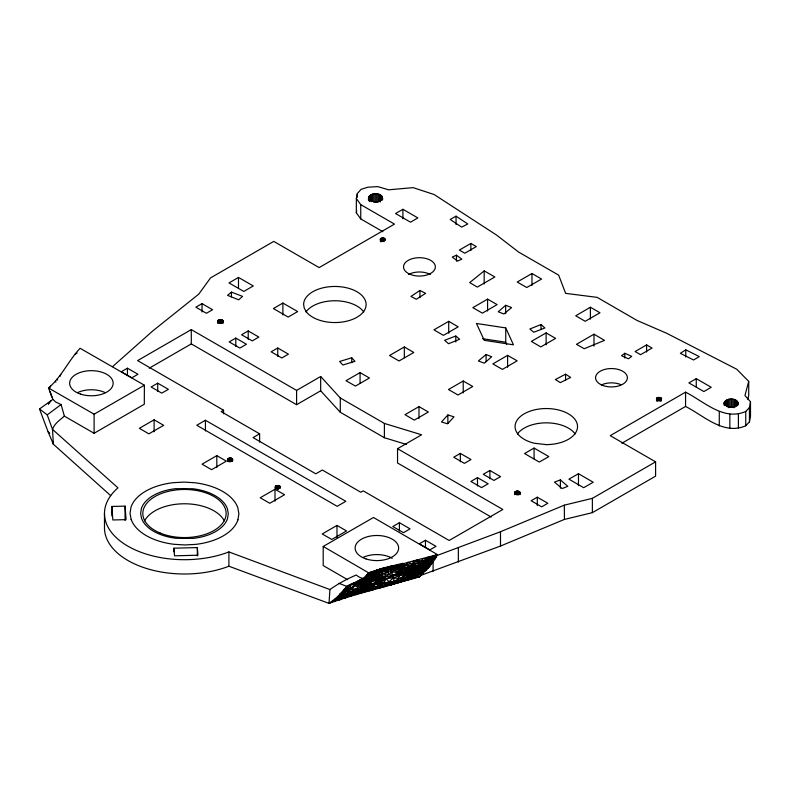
<?xml version="1.0" encoding="UTF-8"?>
<svg xmlns="http://www.w3.org/2000/svg" width="790" height="790" viewBox="0 0 790 790"><rect width="100%" height="100%" fill="white"/><g stroke="black" fill="none" stroke-linecap="round" stroke-linejoin="round"><path stroke-width="1.19" d="M94.099 433.276L94.109 414.187L144.382 385.204L80.086 348.272C68.483 360.675 61.551 376.889 48.496 387.999L52.881 399.365L55.665 402.011L61.087 404.529L64.375 416.152L94.099 433.276L144.303 404.243L144.382 385.204M111.864 515.989L111.864 506.449L125.077 506.133L126.064 519.642L112.852 519.968L111.864 506.449M154.109 431.784L154.109 419.816L163.658 425.326L148.885 433.848L139.356 428.318L154.109 419.816M347.57 579.653L323.199 565.551L323.209 546.463L373.482 517.48L437.472 554.62C434.974 559.745 431.478 565.571 425.218 566.193C410.948 564.03 395.286 567.052 381.126 570.143C372.771 572.77 359.45 577.816 364.97 589.034C383.061 583.968 402.001 582.951 419.816 576.621L431.123 564.514C416.814 561.591 400.885 564.455 387.416 570.005C377.748 573.145 365.721 583.899 356.32 574.992C346.919 578.952 338.13 583.741 329.914 589.557L329.025 603.392L337.172 597.23L345.566 587.849C369.513 592.243 393.153 584.738 415.579 577.174C387.07 587.088 357.366 592.984 329.025 603.392L228.903 566.223L228.903 551.924A79.987 46.175 0 0 1 127.911 546.176A79.987 46.175 0 0 1 117.957 487.865L52.505 429.395L47.232 414.869L39.5 408.973L52.881 399.365M48.457 404.371L48.457 402.831M437.472 554.62L435.863 555.034L433.345 559.369L429.01 563.705L415.856 566.608L380.464 581.035L357.297 588.402L353.663 590.14L350.513 596.272L347.837 596.559L342.643 595.314L338.288 596.045C348.617 589.923 359.628 584.126 367.133 574.528L372.594 576.345L375.734 580.532C375.299 584.452 373.473 588.688 369.868 590.644L362.156 590.199L350.513 596.272L349.753 595.127L346.385 593.715L340.154 594.001L343.048 592.332L348.578 591.433L353.742 594.337L356.033 594.574L356.033 593.063L351.629 588.066L348.637 585.913L346.711 586.348L338.979 583.316M367.241 590.673C371.873 588.007 372.801 580.314 368.891 576.69L367.498 576.424L367.251 577.48L367.241 590.673L364.299 592.125C360.605 589.942 359.578 584.659 361.465 580.946C384.226 567.309 410.514 561.808 435.863 555.034L436.426 556.822C427.015 559.369 413.575 561.967 408.983 571.565C396.294 578.803 381.55 580.265 367.202 578.24C359.638 586.289 348.479 587.562 340.154 594.001M390.576 585.074C403.769 576.078 420.882 572.987 432.683 562.421L431.656 561.443L421.08 565.057L424.615 563.418L426.659 559.123L432.15 556.98L432.565 556.002L434.925 557.276L435.191 558.629L433.345 559.369L422.66 558.668L421.475 561.374L421.08 565.057L402.219 573.431L399.592 575.298L398.101 578.645L397.893 581.312L396.343 583.336L412.005 577.747L426.205 570.341L423.035 567.496L420.073 568.079L393.055 575.624L379.704 577.697L354.354 584.521L350.839 584.343L346.711 586.348L345.566 587.849C352.942 585.104 358.966 578.645 367.251 577.48M364.289 580.245L354.187 582.645L350.839 584.343L349.772 586.605L343.877 589.755C342.268 596.667 334.753 600.291 329.025 603.392M372.288 588.935L372.643 589.903L381.975 585.025L384.681 586.733C398.891 578.013 414.148 570.973 430.155 565.729L427.43 568.879C411.057 574.152 392.828 579.031 376.662 570.607L370.51 573.451L364.387 577.539L365.819 577.599L365.78 576.374L369.137 572.612L384.049 567.773L403.019 563.3C392.788 573.599 379.012 579.337 367.567 588.086L356.675 586.279L358.769 581.598L360.526 579.801C352.103 584.501 347.768 594.228 339.74 599.817L335.148 598.919L334.308 601.565L342.643 595.314L346.938 589.686L346.721 588.293M348.578 591.433L347.837 596.559L345.191 598.079L339.572 596.657L337.172 597.23L340.895 598.672L344.42 597.526L353.663 590.14L362.156 590.199M340.895 598.672L341.063 596.865L344.499 595.551L344.42 597.526L339.74 599.817L339.572 596.657L346.385 593.715L345.191 598.079M429.01 563.705L414.572 568.77L403.295 571.358L402.219 573.431L406.386 573.096L428.239 565.502L428.496 566.341L428.249 567.822L425.326 569.639L401.616 581.667M368.575 200.314C366.491 191.605 384.236 191.407 382.518 200.038M382.518 197.648C381.135 203.306 370.382 203.326 368.575 197.925M397.163 582.842L405.586 578.695L406.791 576.364L413.822 575.851L422.729 573.965L422.364 570.331L429.227 566.874M237.928 519.86L238.896 513.727L237.78 507.595A55.34 31.956 0 0 0 194.735 482.749L184.109 482.098L173.494 482.66A53.542 30.909 0 0 0 130.992 507.19L130.034 513.322L131.15 519.455M387.88 566.766L387.209 569.017L388.7 574.468M420.991 575.317L500.505 546.038L564.317 519.455L592.382 512.651L655.601 476.143L655.601 461.854L610.226 435.655L685.562 392.156L685.562 406.455C703.939 415.708 723.551 435.557 745.74 425.761L749.443 421.85L749.443 407.561L750.5 401.814L744.94 395.523L748.723 381.392L736.724 369.226L666.543 333.212L637.056 320.464L597.151 297.366L565.61 293.357L558.658 275.137L518.655 252.099L496.574 235.074L434.194 194.557L413.121 187.635L388.65 189.817L377.758 186.608L367.804 187.22L361.03 189.353L357.317 193.599L356.349 198.527L356.349 212.826L360.754 218.929L382.883 231.707M749.443 421.85L750.5 416.103L750.5 401.814M356.349 212.826L356.734 210.851M351.629 588.066L349.753 595.127L347.837 596.559M724.163 402.949C725.961 397.548 736.724 397.568 738.097 403.226C736.3 408.618 725.546 408.598 724.163 402.949L724.163 405.329M747.784 399.217L748.723 395.691L748.723 381.392M227.668 459.168C227.451 461.587 232.062 461.716 232.774 459.691C232.122 456.729 225.762 457.933 227.668 461.548M217.734 321.086C218.563 319.16 222.227 319.16 223.047 321.086M223.047 321.362C222.227 323.288 218.563 323.288 217.734 321.362M514.794 492.279C514.567 494.757 519.297 494.896 520.027 492.812C519.376 489.8 512.888 490.985 514.794 494.668M656.53 398.279L657.132 399.957L658.998 400.402L660.875 399.947L661.635 398.851L660.835 397.775L657.932 397.449L656.53 398.279L656.53 400.658M367.498 576.424L369.137 572.612M380.395 238.847L380.385 240.022L381.837 240.851L384.73 240.535L385.51 239.469L383.891 238.037L381.856 238.027L380.395 238.847L380.395 241.236M60.109 376.267L60.781 374.44M337.389 599.768L338.051 597.961L336.165 598.129L336.273 599.264L334.308 601.565M349.753 595.127C359.776 587.76 372.199 585.36 384.019 582.437L388.305 585.4L394.032 584.037L394.447 583.208L393.055 575.624C400.49 570.271 409.447 567.526 416.389 560.969L416.745 560.061L421.475 561.374L431.656 561.443L430.55 564.09L428.496 566.341M426.659 559.123L427.351 557.394L434.925 557.276C428.437 561.098 418.897 562.391 414.572 568.77L414.77 569.827L412.41 571.17L408.983 571.565L427.054 563.487M377.66 585.953C389.895 578.645 405.221 583.346 417.851 575.09L419.816 576.621L405.586 578.695L393.193 578.073L383.624 586.466L378.805 588.392L376.218 588.106L381.363 578.981L375.734 575.16L372.248 573.856L368.654 573.214L367.133 574.528M403.295 571.358L396.906 572.315L388.009 571.674L381.58 575.021L371.241 575.604L373.403 571.98L377.225 569.837L376.662 570.607L385.253 569.728L390.606 570.143L392.808 568.78L415.856 566.608L412.429 563.833L413.772 560.782L421.475 561.374M49.75 387.92L50.59 386.063M353.742 594.337L355.144 591.74L363.054 591.275L380.464 581.035M388.009 571.674L382.637 570.745L380.099 569.383L380.513 568.81L376.662 570.607L380.099 569.383L389.411 568.928L392.097 565.739L396.037 566.084L401.142 565.324M275.404 486.393C274.495 488.862 279.314 489.247 280.282 487.42C280.43 484.31 273.35 485.109 275.404 488.773M431.656 561.443L424.615 563.418L428.802 561.463L430.125 559.369M391.87 584.541L386.132 578.853L385.026 576.769L385.253 569.728L383.673 568.326L384.049 567.773L380.099 569.383L396.037 566.084L397.182 564.564M364.299 592.125L365.701 590.061L364.97 589.034M49.059 403.532L50.866 401.004M368.654 573.214L371.942 571.605L368.891 576.69L385.026 576.769L373.403 571.98L374.302 570.824M345.566 587.849L349.318 585.064M447.871 414.957L441.501 421.959L447.614 423.825L454.003 416.834L447.871 414.957L447.871 423.302M685.562 392.156C703.939 401.419 723.551 421.268 745.74 411.462L749.443 407.561M378.805 588.392L384.019 582.437L386.132 578.853L379.082 583.652M425.326 569.639L422.522 572.503L418.325 573.471L411.659 574.123L406.386 573.096L427.459 568.277M396.037 566.084L392.808 568.78L396.906 572.315L406.662 564.425L407.808 562.312L412.429 563.833M112.595 366.629L152.737 330.961L198.784 294.117L210.535 277.902L273.765 241.394L319.14 267.593L394.477 224.103L360.754 204.64L356.349 198.527M505.649 305.305L498.253 311.744L503.872 313.986L511.584 307.557L505.649 305.305L505.649 313.65M356.3 582.112L357.366 581.183M64.375 416.152C59.902 420.013 54.451 423.519 52.505 429.395L53.374 444.237L110.679 495.636M231.431 292.112L227.54 295.351L238.689 299.805L242.579 296.378L231.431 292.112L231.431 296.872M486.097 354.522L478.385 360.951L484.319 363.203L491.716 356.764L486.097 354.522L486.107 361.672M484.171 270.881L469.695 282.613L477.328 287.086L494.866 276.964L484.171 270.881L484.171 283.985M371.26 583.721L367.548 586.634L360.477 584.985L356.675 586.279L359.973 592.579L361.514 592.856L363.054 591.275L356.033 594.574M373.403 571.98L382.637 570.745L381.58 575.021L367.222 579.455L360.477 584.985L381.363 578.981M61.087 404.529L47.232 414.869M624.821 353.278L621.523 355.717L628.455 358.788L631.714 356.359L624.821 353.278L624.821 358.038M348.637 585.913L350.839 584.343M343.048 592.332L346.938 589.686L343.877 589.755M410.129 578.981L414.454 577.401L417.851 575.09L418.907 572L422.364 570.331L417.861 569.343L414.77 569.827L419.441 567.319L425.218 566.193L423.035 567.496M419.944 290.453L410.948 296.428L416.33 299.262L425.613 293.366L419.944 290.453L419.954 297.603M685.779 349.832L680.348 353.347L693.571 359.993L699.288 356.606L685.779 349.832L685.779 356.981M363.4 578.645L354.354 584.521L354.187 582.645M428.239 565.502L423.726 568.168L417.861 569.343L425.218 566.193M590.387 307.231L575.732 315.783L585.202 321.293L599.985 312.771L590.387 307.231L590.387 319.15M238.491 277.428L229.021 282.938L243.794 291.451L253.274 285.95L238.491 277.428L238.491 288.153M282.879 303.054L273.409 308.564L288.182 317.076L297.662 311.576L282.879 303.054L282.879 314.963M487.588 299.134L472.825 307.666L482.374 313.136L497.117 304.604L487.588 299.134L487.588 311.043M531.966 273.508L517.213 282.04L526.752 287.511L541.575 279.048L531.966 273.508L531.966 285.417M463.216 380.997L448.473 389.529L458.003 395L472.756 386.468L463.216 380.997L463.216 392.916M507.595 355.372L492.851 363.904L502.391 369.374L517.144 360.842L507.595 355.372L507.605 367.291M202.033 303.637L195.871 307.192L206.407 313.275L212.569 309.719L202.033 303.637L202.033 311.971M296.596 390.408L320.671 376.504L320.671 390.803L296.596 404.707L296.596 390.408L191.289 329.608L137.608 360.605L223.56 410.227L223.56 413.802M127.437 368.199L121.275 371.754L131.811 377.837L137.974 374.282L127.437 368.199L127.437 375.349M402.91 209.281L395.543 213.537L410.504 222.178L417.88 217.922L402.91 209.281L402.92 218.81M149.192 368.219L191.299 343.907L296.596 404.707M157.724 383.17L151.107 386.991L161.772 393.144L168.379 389.322L157.724 383.17L157.724 391.514M235.795 338.09L229.179 341.912L239.834 348.064L246.45 344.243L235.795 338.09L235.795 346.435M248.208 330.931L241.592 334.743L252.247 340.895L258.863 337.083L248.208 330.931L248.208 339.266M277.764 347.995L271.148 351.817L281.813 357.969L288.419 354.147L277.764 347.995L277.764 356.329M470.86 243.439L459.365 250.075L464.826 253.225L476.321 246.589L470.86 243.439L470.86 250.588M205.43 420.26L196.769 425.267L337.162 506.321L345.832 501.314L205.43 420.26L205.44 430.985M223.56 410.227L221.151 411.62L259.614 433.819L259.614 442.163M360.072 372.603L346.02 380.711L355.451 386.083L369.434 378.005L360.072 372.603L360.072 383.328M216.806 455.642L202.033 464.174L211.582 469.685L226.355 461.153L216.806 455.642L216.806 467.552M259.614 433.819L253.076 437.601L315.793 473.812L322.34 470.03L360.803 492.239L363.203 490.857L449.154 540.479L502.835 509.481L397.538 448.69L421.623 434.786L384.394 423.43L340.302 397.972L320.671 376.504M274.999 489.237L260.226 497.769L269.765 503.279L284.548 494.747L274.999 489.237L274.999 501.156M418.976 406.613L405.003 414.681L414.296 420.132L428.348 412.025L418.976 406.613L418.976 418.532M593.991 334.2L576.453 344.322L584.215 348.726L604.528 340.372L593.991 334.2L593.991 346.109M646.605 344.904L635.111 351.54L640.572 354.69L652.066 348.054L646.605 344.904L646.615 352.054M460.343 453.401L453.727 457.222L464.382 463.375L470.998 459.553L460.343 453.401L460.343 461.745M336.984 525.429L322.202 533.961L331.77 539.461L346.524 530.939L336.984 525.429L336.984 537.378M399.414 522.713L392.798 526.525L403.463 532.677L410.069 528.865L399.414 522.713L399.414 531.048M477.486 477.634L470.88 481.456L481.535 487.608L488.151 483.786L477.486 477.634L477.496 485.978M489.899 470.475L483.283 474.286L493.947 480.438L500.554 476.627L489.899 470.475L489.899 478.809M696.257 378.647L688.89 382.903L703.851 391.544L711.227 387.288L696.257 378.647L696.267 386.982M425.464 540.261L419.312 543.816L429.849 549.899L436.001 546.344L425.464 540.261L425.464 547.411M621.898 443.21L685.562 406.455M537.299 497.196L531.137 500.751L541.673 506.834L547.835 503.279L537.299 497.196L537.299 505.541M436.544 555.706L500.495 531.739L564.317 505.156L592.382 498.352L655.601 461.854M448.72 321.332L433.927 329.855L443.407 335.355L458.18 326.843L448.72 321.332L448.72 333.252M404.332 346.958L389.549 355.48L399.029 360.981L413.802 352.468L404.332 346.958L404.332 357.682M546.117 332.896L531.344 341.408L540.814 346.919L555.607 338.397L546.117 332.896L546.127 344.815M534.08 448.068L524.55 453.539L539.293 462.071L548.843 456.61L534.08 448.068L534.08 458.793M578.468 473.694L568.938 479.165L583.682 487.697L593.221 482.236L578.468 473.694L578.468 485.613M456.047 216.174L450.182 219.472L461.686 227.115L467.789 223.975L456.047 216.174L456.047 224.518M75.248 354.098L77.144 353.071M565.581 374.184L555.38 379.536L560.288 382.646L570.637 377.452L565.581 374.184L565.581 380.138M337.172 597.23L340.865 595.314M373.68 586.812L369.295 589.073L369.868 590.644M428.802 561.463L433.345 559.369M456.482 255.19L452.275 257.066L457.578 261.075L461.824 259.169L456.482 255.19L456.482 261.144M431.765 563.556C418.374 567.062 404.618 570.795 390.606 570.143L389.411 568.928M412.005 577.747L406.84 579.909L414.454 577.401M541.012 324.542L529.863 328.996L533.754 332.244L544.903 327.969L541.012 324.542L541.012 329.312M391.485 566.746L387.268 568.365L383.673 568.326M455.781 336.017L444.622 340.283L448.523 343.709L459.671 339.256L455.781 336.017L455.781 341.971M428.299 567.26L424.309 568.78L412.41 571.17L416.291 572.118L422.216 571.387M560.396 479.876L554.471 482.117L562.184 488.556L567.803 486.314L560.396 479.876L560.396 488.21M387.416 567.447L392.097 565.739M404.944 569.481L411.768 567.19L406.662 564.425L392.808 568.78M406.949 567.753L399.533 570.074L397.044 568.573L404.213 566.46M351.738 357.791L339.631 361.474L342.85 365.01L354.977 361.326L351.738 357.791L351.738 362.561M406.791 576.364L418.907 572L403.315 576.068L401.093 580.946L403.621 580.689M412.41 578.3L419.816 576.621L417.683 576.463M356.033 593.063L359.973 592.579M173.928 548.201L197.332 547.588L197.925 555.212L174.521 555.824L173.928 548.201L173.928 551.775M369.72 577.401L379.704 577.697M375.734 580.532L367.222 579.455M505.748 327.919L476.469 323.475L484.26 340.322L513.441 344.815L505.748 327.919L505.748 342.208L506.706 344.322M482.562 338.693L505.748 342.208M320.671 390.803L340.302 412.271L384.394 437.729L406.495 444.474M228.903 551.924L329.914 589.557M51.014 394.664L52.101 397.242M48.496 387.999L94.109 414.187M491.143 517.025L397.538 462.989L397.538 448.69M323.209 546.463L368.594 572.819M39.5 408.973L48.101 431.804L49.77 433.197M420.073 568.079L416.389 560.969M390.606 570.143L393.055 575.624M49.74 391.277L51.439 394.882M48.852 387.683L49.336 388.848M55.448 381.126L55.863 382.182M48.101 431.804L53.374 444.237L53.078 442.124M57.245 379.082L57.621 380.069M745.74 411.462L745.74 425.761M738.393 413.614L738.393 427.913M738.018 402.436L738.018 404.816M737.663 401.666L737.663 405.24M737.06 400.965L737.06 405.724M736.231 400.332L736.231 406.287M735.204 399.809L735.204 406.959M734.019 399.414L734.019 407.759M732.725 399.167L732.725 407.502M731.372 399.059L731.372 407.403M730.009 399.108L730.009 407.452M729.851 414.167L729.851 428.466M728.686 399.315L728.686 407.65M727.452 399.661L727.462 406.81M726.375 400.135L726.375 406.1M725.467 400.728L725.467 405.497M724.786 401.419L724.786 404.994M724.341 402.159L724.341 404.549M719.275 411.62L719.275 425.919M661.418 398.269L661.418 400.649M660.835 397.775L660.835 401.35M659.966 397.439L659.966 401.014M658.939 397.331L658.939 400.905M657.932 397.449L657.932 401.024M657.082 397.785L657.082 401.36M592.382 498.352L592.382 512.651M564.317 505.156L564.445 519.514M519.948 492.279L519.948 494.668M519.79 492.032L519.79 494.412M519.553 491.795L519.553 494.185M519.257 491.587L519.257 493.977M518.902 491.42L518.902 493.799M518.497 491.281L518.497 494.856M518.062 491.192L518.062 494.767M517.598 491.143L517.598 494.718M517.134 491.143L517.134 494.718M516.68 491.192L516.68 494.767M516.245 491.281L516.245 493.671M515.84 491.42L515.84 493.799M515.485 491.587L515.485 493.977M515.179 491.795L515.179 494.185M514.952 492.032L514.952 494.412M500.495 531.739L500.505 546.038M458.358 547.746L458.358 562.045M433.098 561.73L433.098 571.259M384.75 238.373L384.75 240.762M384.394 423.43L384.394 437.729M383.891 238.037L383.891 241.612M382.874 237.918L382.874 241.493M382.34 196.868L382.34 199.248M381.896 196.118L381.896 199.692M381.856 238.027L381.856 241.602M381.215 195.436L381.215 200.206M380.987 238.353L380.987 241.928M380.306 194.844L380.306 201.993M379.22 194.37L379.22 201.519M377.995 194.014L377.995 202.358M376.672 193.817L376.672 202.151M375.309 193.767L375.309 202.102M373.956 193.866L373.956 202.21M372.663 194.123L372.663 201.272M371.478 194.518L371.478 201.667M370.451 195.041L370.451 200.996M369.621 195.673L369.621 201.628M369.019 196.374L369.019 199.949M368.663 197.144L368.663 200.719M360.754 204.64L360.754 218.929M357.317 193.599L357.317 197.174M340.302 397.972L340.302 412.271M279.897 486.166L279.897 488.546M279.611 485.969L279.611 488.348M279.255 485.801L279.255 488.181M278.87 485.672L278.87 488.052M278.435 485.574L278.435 489.148M277.991 485.534L277.991 489.109M277.537 485.534L277.537 489.109M277.093 485.574L277.093 489.148M276.668 485.672L276.668 488.052M276.273 485.801L276.273 488.181M275.927 485.969L275.927 488.348M275.631 486.166L275.631 488.546M232.536 458.921L232.536 461.301M232.309 458.694L232.309 461.074M232.023 458.496L232.023 460.876M231.677 458.328L231.677 460.708M231.282 458.19L231.282 460.58M230.858 458.101L230.858 461.676M230.404 458.062L230.404 461.637M229.949 458.062L229.949 461.637M229.505 458.101L229.505 461.676M229.08 458.19L229.08 461.765M228.685 458.328L228.685 460.708M228.34 458.496L228.34 460.876M228.043 458.694L228.043 461.074M227.816 458.921L227.816 461.301M222.968 320.829L222.968 323.209M222.81 320.572L222.81 322.952M222.583 320.335L222.583 322.725M222.276 320.138L222.276 322.518M221.921 319.96L221.921 322.34M221.516 319.832L221.516 323.396M221.082 319.733L221.082 323.308M220.627 319.683L220.627 323.258M220.163 319.683L220.163 323.258M219.699 319.733L219.699 323.308M219.264 319.832L219.264 323.396M218.86 319.96L218.86 322.34M218.504 320.138L218.504 322.518M218.208 320.335L218.208 322.725M217.971 320.572L217.971 322.952M217.813 320.829L217.813 323.209M197.332 547.588L197.332 555.923M191.289 329.608L191.299 343.907M125.077 506.133L125.077 520.432M104.478 513.52L104.478 527.819A79.987 46.175 0 0 0 146.762 568.553A79.987 46.175 0 0 0 228.903 566.223M306.007 311.892A31.245 18.042 0 0 1 334.871 300.763A31.245 18.042 0 0 1 363.736 311.892M408.539 274.476A15.919 9.194 0 0 1 430.303 274.456M517.44 433.967A31.245 18.042 0 0 1 546.305 422.838A31.245 18.042 0 0 1 575.169 433.967M601.388 384.928A15.919 9.194 0 0 1 620.762 384.582M144.6 520.837A41.663 24.056 0 0 1 184.465 503.773A41.663 24.056 0 0 1 224.33 520.837M237.938 519.86A53.542 30.909 0 0 1 195.436 544.399L184.821 544.952L174.195 544.31A55.34 31.956 0 0 1 131.16 519.455M77.578 392.61A21.755 12.551 0 0 1 105.179 392.61M363.054 557.434A21.755 12.551 0 0 1 392.245 558.273M141.42 508.424L140.63 513.362L141.529 518.299A44.566 25.724 0 0 0 176.2 538.306L193.303 538.375A43.114 24.895 0 0 0 227.52 518.625L228.3 513.688L227.401 508.75A44.566 25.724 0 0 0 192.73 488.743L175.637 488.674A43.114 24.895 0 0 0 141.41 508.424M379.783 571.911L378.973 573.905L373.956 574.389L375.053 572.543L379.783 571.911M414.77 574.014L413.822 575.851L405.586 578.695L414.77 574.014M367.33 581.015L363.953 583.889L367.548 584.768L371.3 581.756L367.33 581.015M546.305 444.612L534.346 443.239A31.245 18.042 0 0 1 524.214 413.822A31.245 18.042 0 0 1 575.169 419.678A31.245 18.042 0 0 1 546.305 444.612M306.007 311.408L304.229 308.021L303.627 304.506A31.245 18.042 0 0 1 346.83 287.837A31.245 18.042 0 0 1 356.962 317.264A31.245 18.042 0 0 1 306.007 311.408M160.202 533.072A41.663 24.056 0 0 0 225.93 515.88A41.663 24.056 0 0 0 167.273 491.617A41.663 24.056 0 0 0 160.202 533.072M409.358 273.992A15.919 9.194 0 0 0 435.152 268.363A15.919 9.194 0 0 0 413.812 258.281A15.919 9.194 0 0 0 409.358 273.992M603.037 385.54A15.919 9.194 0 0 0 627.379 378.055A15.919 9.194 0 0 0 603.985 369.631A15.919 9.194 0 0 0 603.037 385.54M80.491 394.082A21.755 12.551 0 0 0 113.158 383.259A21.755 12.551 0 0 0 80.56 372.337A21.755 12.551 0 0 0 80.491 394.082M365.968 558.905A21.755 12.551 0 0 0 398.634 548.082A21.755 12.551 0 0 0 366.037 537.161A21.755 12.551 0 0 0 365.968 558.905"/></g></svg>
